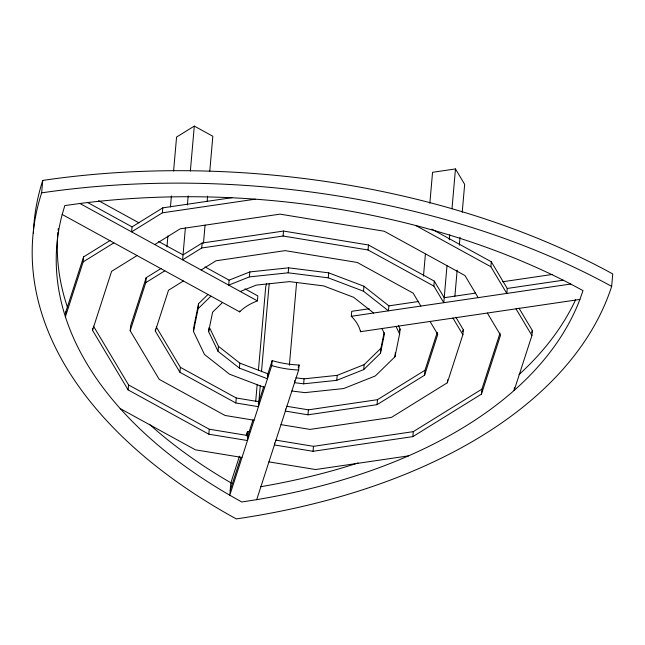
<?xml version="1.0" encoding="UTF-8"?>
<svg xmlns="http://www.w3.org/2000/svg" width="645" height="645" viewBox="0 0 645 645"><rect width="100%" height="100%" fill="white"/><g stroke="black" fill="none" stroke-linecap="round" stroke-linejoin="round"><path stroke-width="0.97" d="M41.651 192.855L42.739 180.415A580.96 333.223 5 0 1 612.75 273.94L611.662 286.38A580.96 333.223 5 0 1 236.296 518.919A580.96 333.223 5 0 1 41.651 192.855A580.96 333.223 5 0 1 611.662 286.38M83.592 256.904L65.838 311.793L65.403 316.768L83.157 261.886L83.592 256.904L110.053 240.512M93.485 326.177L128.557 384.928L209.27 429.223L247.914 435.56L247.478 440.535L208.835 434.198L128.121 389.903L92.533 330.288L92.711 328.305M231.95 197.684L162.782 207.851L132.056 226.887L131.62 231.861L162.347 212.826L255.227 199.168M254.049 420.226L225.024 415.461L159.21 379.349L130.193 330.74L130.629 325.765L146.189 277.689L161.145 268.417M128.121 389.903L128.557 384.928M130.193 330.74L145.754 282.663L146.189 277.689M162.347 212.826L162.782 207.851M260.266 385.734L258.435 406.681L235.82 402.972L179.939 372.31L155.308 331.038L155.477 329.047M166.958 246.874L167.918 235.893M170.449 206.948L171.417 195.967M173.594 171.006L176.569 137.062L194.298 126.081L212.834 136.256L209.778 171.191M185.389 227.903L182.591 259.838L201.708 247.994L283.074 236.03L368.045 249.978L433.859 286.09L443.776 302.69L447.001 265.772M187.397 204.949L188.187 195.959M190.364 171.006L194.298 126.081M179.939 372.31L180.374 367.336L156.251 326.918M264.627 387.532L229.556 374.213L204.505 354.516L193.468 331.49L193.903 326.515L198.555 303.682L207.827 294.628M201.708 247.994L202.143 243.02L283.51 231.055L368.48 244.995L434.295 281.115L444.212 297.716L475.639 293.096M203.489 243.068L205.062 225.097M207.158 201.143L207.593 196.153M193.468 331.49L198.12 308.657L198.555 303.682M209.488 327.587L218.47 346.333L239.835 363.135L267.901 373.794L267.465 378.768L239.4 368.11L218.034 351.307L208.625 331.675L208.972 327.692M208.835 434.198L209.27 429.223M218.034 351.307L218.47 346.333M229.128 280.156L228.693 285.13L249.389 276.899L288.194 272.811L328.273 277.834L363.522 291.226L388.451 310.825L388.887 305.851L363.957 286.243L328.708 272.859L288.629 267.828L249.825 271.924L229.128 280.156L205.013 266.925M62.194 214.479A528.15 302.932 5 0 0 229.789 495.231L241.778 501.995L256.71 499.649A528.15 302.932 5 0 0 579.903 299.433L583.015 290.597L570.712 284.026A528.15 302.932 5 0 0 79.924 203.498L64.823 205.57L62.194 214.479L239.666 311.874L239.747 310.938M235.82 402.972L236.255 397.997L180.374 367.336M239.4 368.11L239.835 363.135M249.389 276.899L249.825 271.924M239.666 311.874A64.645 37.079 5 0 1 257.403 300.884L257.839 295.91L244.995 288.863M247.067 436.149L247.47 431.481L249.397 431.795M255.71 401.271L257.194 384.299M258.419 370.327L265.756 286.469L266.627 283.76M261.491 371.754L269.175 283.905M239.48 456.184L230.878 482.791L229.789 495.231L271.73 365.578L272.166 360.603A64.645 37.079 5 0 0 299.095 365.022L298.659 369.996L256.71 499.649M283.074 236.03L283.51 231.055M288.194 272.811L288.629 267.828M274.577 442.962L274.407 444.953L313.051 451.298L412.84 436.625L481.468 394.111L500.544 335.15L487.346 313.043M285.542 408.962L285.356 411.099L307.971 414.808L377.051 404.657L424.563 375.221L437.77 334.4L430.046 321.468M289.371 365.191L296.619 282.333M294.725 380.687L294.555 382.678L303.65 383.823L336.755 380.332L363.732 369.593L380.486 353.242L384.452 333.763L381.945 328.539M303.65 383.823L304.085 378.841L337.19 375.358L364.167 364.619L380.921 348.268L384.097 332.683M307.971 414.808L308.407 409.833L377.486 399.674L424.999 370.246L437.286 332.272M313.051 451.298L313.486 446.324L413.276 431.65L481.904 389.137L500.052 333.022M328.273 277.834L328.708 272.859M336.755 380.332L337.19 375.358M579.903 299.433L360.482 331.691A64.645 37.079 5 0 0 351.291 316.292L351.727 311.317L369.198 308.745M363.522 291.226L363.957 286.243M360.482 331.691L360.595 330.45M368.045 249.978L368.48 244.995M363.732 369.593L364.167 364.619M380.486 353.242L380.921 348.268M377.051 404.657L377.486 399.674M291.863 390.999L304.883 392.628L343.688 388.54L375.317 375.946L394.958 356.782L395.304 352.799M394.958 356.782L399.61 333.949L400.045 328.966L398.449 325.644M423.475 276.125L425.394 254.162M429.852 203.256L432.553 172.304L455.475 168.934L464.666 184.341L462.223 212.294M412.84 436.625L413.276 431.65M424.563 375.221L424.999 370.246M433.859 286.09L434.295 281.115M449.275 239.811L449.71 234.82M451.984 208.867L455.475 168.934M280.978 424.644L310.003 429.409L391.37 417.444L447.324 382.775L447.59 379.792M454.886 296.144L457.16 270.19M459.345 245.237L460.038 237.247M447.324 382.775L462.876 334.699L463.312 329.724L455.878 317.267M491.297 261.757L507.236 288.452L506.801 293.427L490.861 266.732L491.297 261.757L431.892 229.16M481.468 394.111L481.904 389.137M514.428 387.419L514.17 390.402L531.923 335.521L532.359 330.546L518.999 308.157M208.625 331.675L212.592 312.196L222.549 302.473M399.658 330.869L400.045 328.966M92.533 330.288L111.609 271.327L137.054 255.565M155.308 331.038L168.514 290.218L183.398 280.994M246.245 435.278L247.47 431.481M230.225 490.256L240.908 457.208M247.366 437.254L252.993 419.863M258.282 403.512L263.821 386.387M267.328 375.543L272.166 360.603M298.216 367.739L299.095 365.022M462.707 331.611L463.312 329.724M531.746 332.433L532.359 330.546M198.12 308.657L210.963 296.119M83.157 261.886L113.883 242.851M154.792 244.576L180.237 228.814L280.027 214.14L384.243 231.241L464.956 275.536L478.147 297.635M202.143 243.02L183.027 254.864L158.702 241.512M145.754 282.663L164.862 270.819M201.135 270.013L216.019 260.782L285.106 250.631L357.257 262.467L413.131 293.128L420.854 306.061M240.279 291.492L256.323 285.106L289.42 281.615L323.605 285.904L353.67 297.321L373.616 313.01M502.729 281.744L552.064 274.488M388.887 305.851L418.347 301.521M507.236 288.452L563.279 280.204M351.291 316.292L570.712 284.026M408.47 455.878L315.59 469.536L268.933 461.885M295.902 377.817L304.085 378.841M236.255 397.997L258.871 401.706M286.775 406.286L308.407 409.833M275.834 440.14L313.486 446.324M242.004 457.466L195.346 449.807L120.212 408.583M415.735 225.508L490.861 266.732M98.572 200.692L138.949 222.847M87.365 202.369L132.056 226.887M79.924 203.498L257.403 300.884M231.619 483.218L230.878 482.791A528.15 302.932 5 0 1 149.447 424.297M515.992 308.826L531.923 335.521M452.967 318.098L462.876 334.699M396.022 326.467L399.61 333.949M575.646 299.659A528.15 302.932 5 0 1 518.999 374.6M358.136 462.933A528.15 302.932 5 0 1 260.717 486.717M33.387 233.361A580.96 333.223 5 0 1 42.739 180.415M298.659 369.996A64.645 37.079 5 0 1 271.73 365.578M66.387 313.47A528.15 302.932 5 0 1 65.838 311.793M67.604 307.673A528.15 302.932 5 0 1 57.953 232.224M58.131 230.305A528.15 302.932 5 0 1 58.332 228.386"/></g></svg>
